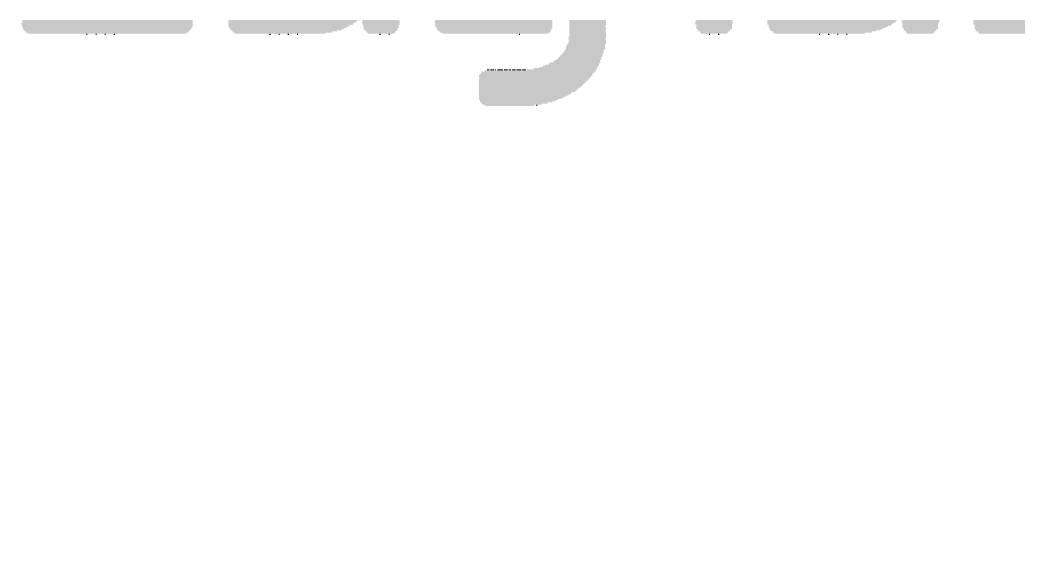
# Model space of a CAD drawing. Extents: x -10 to 136, y -30 to 100.
# Drawn here: x 88.664 to 91.987, y 59.962 to 61.752 of the extents above; entities that cross this region are included whole.
import ezdxf

# ---------------------------------------------------------------- set-up
doc = ezdxf.new("R2010")
doc.units = 0
for name, color, linetype in [('20', 7, 'CONTINUOUS'), ('25', 253, 'CONTINUOUS'), ('49', 253, 'CONTINUOUS')]:
    doc.layers.add(name, color=color, linetype=linetype)

# ---------------------------------------------------------------- blocks, each defined once
blk = doc.blocks.new('RECT')
blk.add_solid([(-0.5, -0.5), (0.5, -0.5), (-0.5, 0.5), (0.5, 0.5)])

msp = doc.modelspace()

# ---------------------------------------------------------------- linework, layer by layer
at = {"layer": '20'}
msp.add_arc((65.024, 49.5402), 47.752, 359.9877, 58.1884, dxfattribs=at)
at = {"layer": '49'}
for radius in [38.2532, 37.9738]:
    msp.add_circle((65.024, 49.53), radius, dxfattribs=at)

# ---------------------------------------------------------------- block references
at = {"layer": '25'}
for p, xscale, yscale in [((88.954, 61.7385), 0.5715, 0.0038), ((88.9558, 61.7499), 0.5677, 0.0038), ((88.9558, 61.7461), 0.5677, 0.0038), ((88.9558, 61.7423), 0.5677, 0.0038), ((88.9558, 61.7347), 0.5677, 0.0038), ((88.9558, 61.7309), 0.5677, 0.0038), ((88.954, 61.7271), 0.5639, 0.0038), ((89.5654, 61.7385), 0.4153, 0.0038), ((89.5731, 61.7499), 0.4306, 0.0038), ((89.5712, 61.7461), 0.4268, 0.0038), ((89.5617, 61.7347), 0.4077, 0.0038), ((89.5579, 61.7309), 0.4001, 0.0038), ((89.5674, 61.7423), 0.4191, 0.0038), ((89.556, 61.7271), 0.3887, 0.0038), ((89.8646, 61.7499), 0.1219, 0.0038), ((89.8646, 61.7423), 0.1219, 0.0038), ((89.8665, 61.7461), 0.1257, 0.0038), ((89.8665, 61.7385), 0.1257, 0.0038), ((89.8665, 61.7347), 0.1181, 0.0038), ((89.8665, 61.7309), 0.1181, 0.0038), ((89.8665, 61.7271), 0.1181, 0.0038), ((90.2399, 61.7461), 0.3925, 0.0038), ((90.2418, 61.7499), 0.3887, 0.0038), ((90.2418, 61.7423), 0.3887, 0.0038), ((90.2418, 61.7385), 0.3887, 0.0038), ((90.2418, 61.7347), 0.3887, 0.0038), ((90.2418, 61.7309), 0.3887, 0.0038), ((90.2437, 61.7271), 0.3848, 0.0038), ((90.5542, 61.7499), 0.1219, 0.0038), ((90.5542, 61.7461), 0.1219, 0.0038), ((90.5542, 61.7423), 0.1219, 0.0038), ((90.5542, 61.7385), 0.1219, 0.0038), ((90.5542, 61.7347), 0.1219, 0.0038), ((90.5542, 61.7271), 0.1219, 0.0038), ((90.5523, 61.7309), 0.1181, 0.0038), ((90.9733, 61.7461), 0.1219, 0.0038), ((90.9751, 61.7423), 0.1257, 0.0038), ((90.9733, 61.7385), 0.1219, 0.0038), ((90.9751, 61.7347), 0.1181, 0.0038), ((90.9751, 61.7309), 0.1181, 0.0038), ((90.9751, 61.7271), 0.1181, 0.0038), ((90.9771, 61.7499), 0.1219, 0.0038), ((91.3599, 61.7385), 0.4153, 0.0038), ((91.3676, 61.7499), 0.4306, 0.0038), ((91.3657, 61.7461), 0.4268, 0.0038), ((91.3638, 61.7423), 0.423, 0.0038), ((91.36, 61.7347), 0.4076, 0.0038), ((91.3543, 61.7309), 0.3962, 0.0038), ((91.3505, 61.7271), 0.3886, 0.0038), ((91.6609, 61.7461), 0.1257, 0.0038), ((91.6609, 61.7385), 0.1181, 0.0038), ((91.6609, 61.7347), 0.1181, 0.0038), ((91.6609, 61.7309), 0.1181, 0.0038), ((91.6609, 61.7271), 0.1181, 0.0038), ((91.6629, 61.7499), 0.1219, 0.0038), ((91.6629, 61.7423), 0.1219, 0.0038), ((92.1239, 61.7499), 0.5715, 0.0038), ((92.1239, 61.7461), 0.5715, 0.0038), ((92.1239, 61.7423), 0.5715, 0.0038), ((92.1239, 61.7385), 0.5715, 0.0038), ((92.1239, 61.7347), 0.5638, 0.0038), ((92.1239, 61.7309), 0.5638, 0.0038), ((92.1239, 61.7271), 0.5638, 0.0038), ((88.9558, 61.7233), 0.5601, 0.0038), ((88.954, 61.7195), 0.5563, 0.0038), ((88.954, 61.7157), 0.5486, 0.0039), ((88.954, 61.7118), 0.541, 0.0038), ((88.954, 61.708), 0.5258, 0.0038), ((88.8873, 61.7042), 0.0038, 0.0038), ((88.9178, 61.7042), 0.0038, 0.0038), ((88.9483, 61.7042), 0.0038, 0.0038), ((88.9787, 61.7042), 0.0038, 0.0038), ((89.5521, 61.7233), 0.381, 0.0038), ((89.5503, 61.7195), 0.3695, 0.0038), ((89.5446, 61.7157), 0.3505, 0.0039), ((89.5388, 61.7118), 0.3314, 0.0038), ((89.5312, 61.708), 0.301, 0.0038), ((89.4969, 61.7042), 0.0038, 0.0038), ((89.5274, 61.7042), 0.0038, 0.0038), ((89.5579, 61.7042), 0.0038, 0.0038), ((89.5883, 61.7042), 0.0038, 0.0038), ((89.8646, 61.7233), 0.1143, 0.0038), ((89.8665, 61.7195), 0.1105, 0.0038), ((89.8665, 61.7157), 0.1029, 0.0039), ((89.8665, 61.7118), 0.0953, 0.0038), ((89.8665, 61.708), 0.0876, 0.0038), ((89.8627, 61.7042), 0.0038, 0.0038), ((89.8931, 61.7042), 0.0038, 0.0038), ((90.2437, 61.7233), 0.3848, 0.0038), ((90.2437, 61.7195), 0.3772, 0.0038), ((90.2437, 61.7157), 0.3772, 0.0039), ((90.2456, 61.7118), 0.3657, 0.0038), ((90.2456, 61.708), 0.3505, 0.0038), ((90.3275, 61.7042), 0.0038, 0.0038), ((90.5523, 61.6928), 0.1257, 0.0038), ((90.5542, 61.7233), 0.1219, 0.0038), ((90.5542, 61.7195), 0.1219, 0.0038), ((90.5542, 61.7118), 0.1219, 0.0038), ((90.5542, 61.708), 0.1219, 0.0038), ((90.5542, 61.7042), 0.1219, 0.0038), ((90.5542, 61.7004), 0.1219, 0.0038), ((90.5542, 61.6966), 0.1219, 0.0038), ((90.5523, 61.7157), 0.1181, 0.0039), ((90.9751, 61.7233), 0.1181, 0.0038), ((90.9751, 61.7195), 0.1105, 0.0038), ((90.9733, 61.7157), 0.1067, 0.0039), ((90.9752, 61.7118), 0.0952, 0.0038), ((90.9752, 61.708), 0.0876, 0.0038), ((90.9599, 61.7042), 0.0038, 0.0038), ((90.9904, 61.7042), 0.0038, 0.0038), ((91.3486, 61.7233), 0.3772, 0.0038), ((91.3448, 61.7195), 0.3695, 0.0038), ((91.3391, 61.7157), 0.3505, 0.0039), ((91.3353, 61.7118), 0.3277, 0.0038), ((91.3257, 61.708), 0.301, 0.0038), ((91.3257, 61.7042), 0.0038, 0.0038), ((91.3562, 61.7042), 0.0038, 0.0038), ((91.3867, 61.7042), 0.0038, 0.0038), ((91.4171, 61.7042), 0.0038, 0.0038), ((91.6609, 61.7195), 0.1105, 0.0038), ((91.6629, 61.7233), 0.1143, 0.0038), ((91.6609, 61.7157), 0.1029, 0.0039), ((91.661, 61.7118), 0.0952, 0.0038), ((91.661, 61.708), 0.0876, 0.0038), ((92.122, 61.7233), 0.56, 0.0038), ((92.122, 61.7195), 0.5524, 0.0038), ((92.122, 61.7157), 0.5524, 0.0039), ((92.122, 61.7118), 0.5372, 0.0038), ((92.122, 61.708), 0.5296, 0.0038), ((90.5466, 61.6623), 0.1295, 0.0038), ((90.5485, 61.6699), 0.1257, 0.0038), ((90.5485, 61.6661), 0.1257, 0.0038), ((90.5523, 61.6852), 0.1257, 0.0038), ((90.5523, 61.6776), 0.1257, 0.0039), ((90.5523, 61.6737), 0.1257, 0.0038), ((90.5542, 61.6814), 0.1219, 0.0038), ((90.5523, 61.689), 0.1181, 0.0038), ((90.5294, 61.628), 0.141, 0.0038), ((90.5332, 61.6318), 0.141, 0.0038), ((90.5351, 61.6356), 0.1372, 0.0038), ((90.5371, 61.6395), 0.1333, 0.0039), ((90.5409, 61.6471), 0.1333, 0.0038), ((90.5409, 61.6433), 0.1333, 0.0038), ((90.5427, 61.6509), 0.1295, 0.0038), ((90.5466, 61.6585), 0.1295, 0.0038), ((90.5466, 61.6547), 0.1295, 0.0038), ((90.4895, 61.5937), 0.1905, 0.0038), ((90.4971, 61.5975), 0.1829, 0.0038), ((90.5028, 61.6014), 0.1791, 0.0039), ((90.5085, 61.6052), 0.1677, 0.0038), ((90.5123, 61.609), 0.1677, 0.0038), ((90.518, 61.6128), 0.1562, 0.0038), ((90.5199, 61.6166), 0.1524, 0.0038), ((90.5256, 61.6204), 0.1486, 0.0038), ((90.5275, 61.6242), 0.1448, 0.0038), ((90.3808, 61.5671), 0.3772, 0.0038), ((90.3789, 61.5633), 0.3734, 0.0039), ((90.377, 61.5594), 0.3696, 0.0038), ((90.3827, 61.5709), 0.3734, 0.0038), ((90.3884, 61.5785), 0.3772, 0.0038), ((90.3865, 61.5747), 0.3734, 0.0038), ((90.3961, 61.5823), 0.3695, 0.0038), ((90.2227, 61.5861), 0.0076, 0.0038), ((90.2361, 61.5861), 0.0115, 0.0038), ((90.2475, 61.5861), 0.0038, 0.0038), ((90.2627, 61.5861), 0.019, 0.0038), ((90.2818, 61.5861), 0.0115, 0.0038), ((90.2951, 61.5861), 0.0076, 0.0038), ((90.3084, 61.5861), 0.0114, 0.0038), ((90.3256, 61.5861), 0.0152, 0.0038), ((90.3427, 61.5861), 0.0114, 0.0038), ((90.4665, 61.5861), 0.2286, 0.0038), ((90.4799, 61.5899), 0.2096, 0.0038), ((90.3655, 61.5366), 0.3467, 0.0038), ((90.3751, 61.5556), 0.3658, 0.0038), ((90.3732, 61.5518), 0.362, 0.0038), ((90.3713, 61.548), 0.3582, 0.0038), ((90.3694, 61.5442), 0.3544, 0.0038), ((90.3675, 61.5404), 0.3505, 0.0038), ((90.3637, 61.5328), 0.3429, 0.0038), ((90.3618, 61.529), 0.3391, 0.0038), ((90.3522, 61.5137), 0.3201, 0.0038), ((90.3465, 61.5099), 0.3086, 0.0038), ((90.3446, 61.5061), 0.3048, 0.0038), ((90.3408, 61.5023), 0.2972, 0.0038), ((90.337, 61.4985), 0.2896, 0.0038), ((90.3332, 61.4947), 0.282, 0.0038), ((90.358, 61.5252), 0.3315, 0.0039), ((90.3561, 61.5213), 0.3277, 0.0038), ((90.3542, 61.5175), 0.3239, 0.0038), ((90.3294, 61.4909), 0.2743, 0.0038), ((90.3237, 61.4871), 0.2629, 0.0039), ((90.3218, 61.4832), 0.2515, 0.0038), ((90.3161, 61.4794), 0.2401, 0.0038), ((90.3103, 61.4756), 0.221, 0.0038), ((90.3028, 61.4718), 0.1981, 0.0038), ((90.2932, 61.468), 0.1638, 0.0038), ((90.3846, 61.468), 0.0038, 0.0038)]:
    msp.add_blockref('RECT', p, dxfattribs=dict(at, xscale=xscale, yscale=yscale))

doc.saveas('drawing.dxf')
